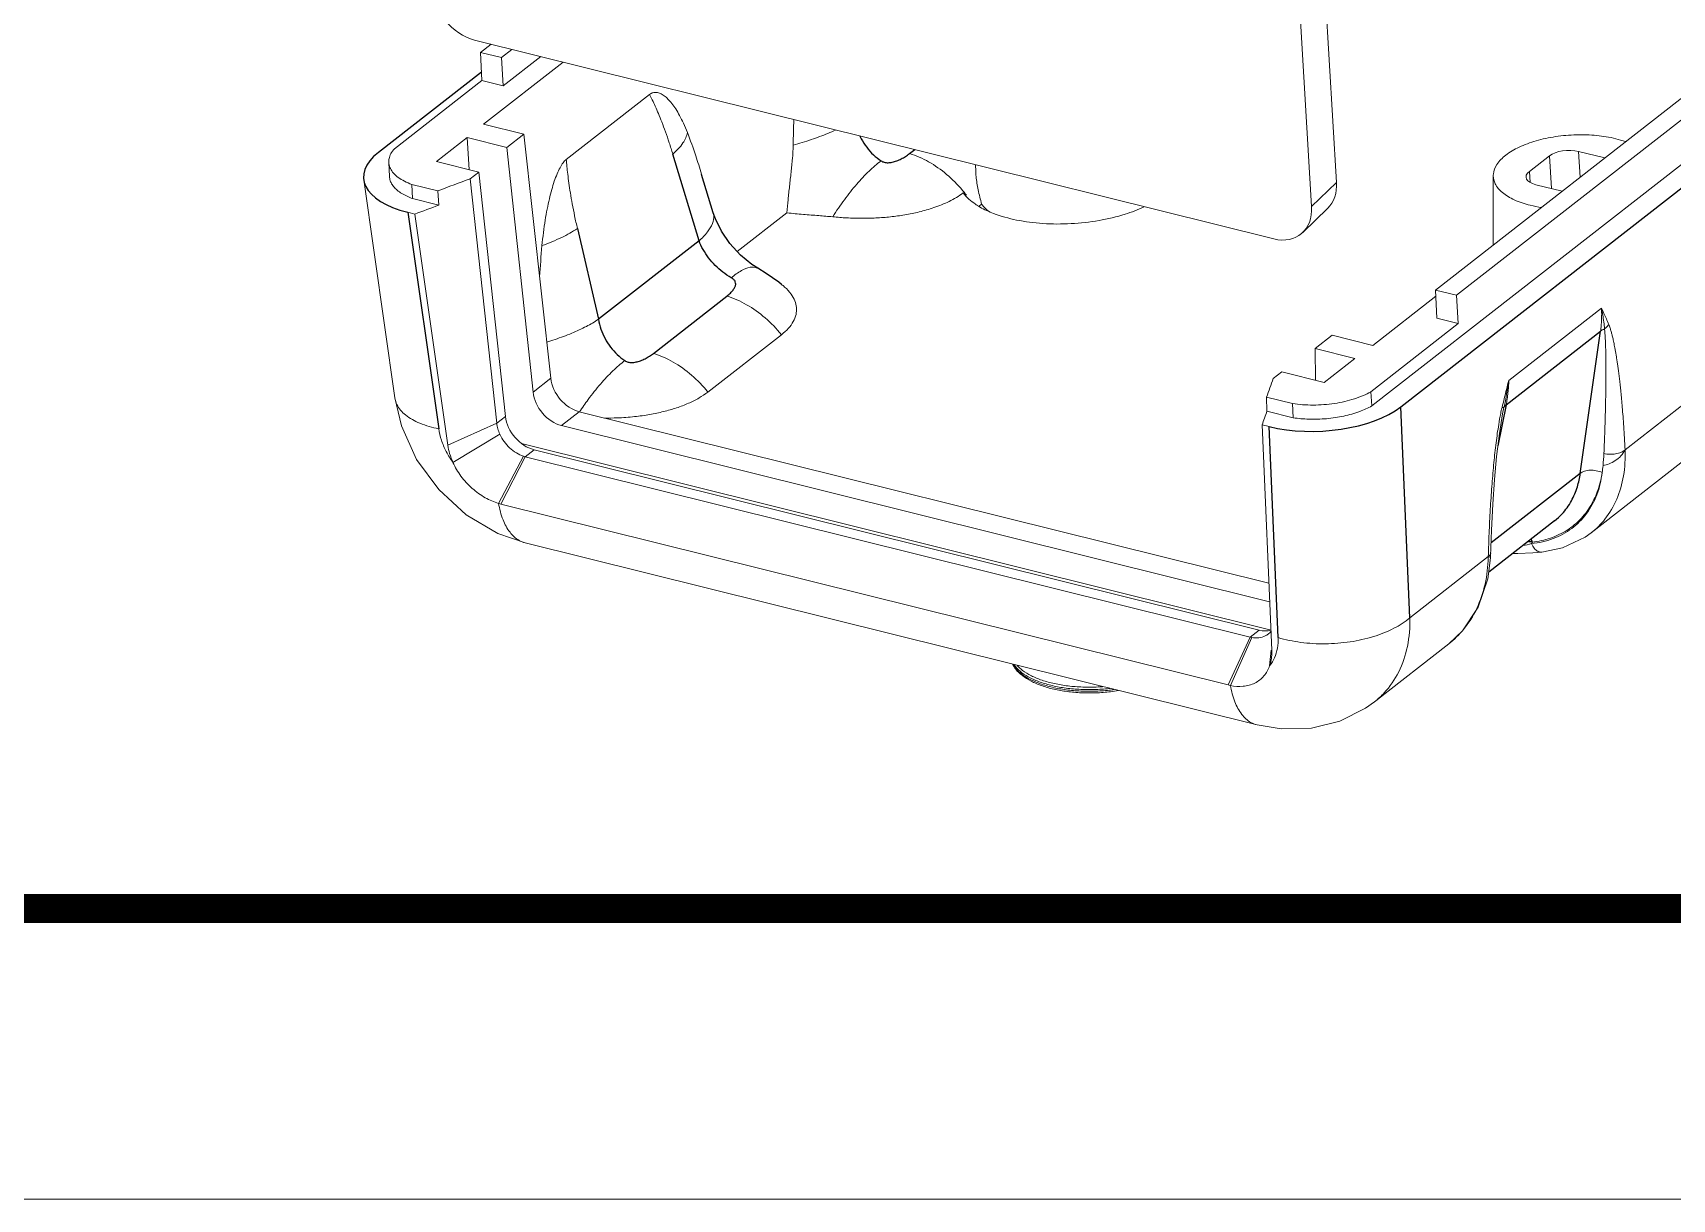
# Model space of a CAD drawing. Header units: inches. Extents: x 3700 to 4563, y 1353 to 2328.
# Drawn here: x 3910.42 to 3943.81, y 2066.08 to 2089.83 of the extents above; entities that cross this region are included whole.
import ezdxf

# ---------------------------------------------------------------- set-up
doc = ezdxf.new("R2010")
doc.units = ezdxf.units.IN
doc.header["$LTSCALE"] = 0.5
doc.layers.add('02___PRT_ALL_AXES', color=7, linetype='Continuous')
doc.layers.add('06___PRT_ALL_SURFS', color=7, linetype='Continuous')
doc.layers.add('from', color=7, linetype='Continuous', lineweight=13)

# ---------------------------------------------------------------- blocks, each defined once
blk = doc.blocks.new('*u77')
at = {"color": 7, "linetype": 'Continuous'}
for p, q in [((4.180392095898924, 9.501225936285891), (62.37271820619912, 54.87323319388588)), ((58.88443371699873, 54.22742590718588), (6.17665093419896, 13.13166530088586)), ((59.54050920369878, 54.06421677868582), (6.832726420899007, 12.96845617238591)), ((2.153260215998898, 32.00837108608584), (3.075687841598892, 16.5019618480859)), ((1.363225622298842, 31.39726673438588), (2.294474646198978, 15.74256595708584)), ((1.110370885699012, 14.73218770418589), (-23.93276624920099, 20.96206318188592)), ((-23.41845106640108, 20.83411916558589), (-23.74924324170115, 20.57620362968589)), ((-23.74924324170115, 20.57620362968589), (-23.70867063860101, 19.69015131418587)), ((-23.0931677550011, 20.41299450118584), (-23.74924324170115, 20.57620362968589)), ((-22.76237557970103, 20.67091003708595), (-23.0931677550011, 20.41299450118584)), ((-21.15794167750096, 20.27178179018586), (-23.65169430570108, 18.32742641018592)), ((-23.03788014190104, 19.52328159478589), (-23.0931677550011, 20.41299450118584)), ((-21.85536562360107, 20.44527700028584), (-23.03788014190104, 19.52328159478589)), ((-26.44608833740108, 17.55581257918584), (-23.70867063860101, 19.69015131418587)), ((-23.70867063860101, 19.69015131418587), (-23.03788014190104, 19.52328159478589)), ((-18.44906956830096, 19.25912049468593), (-21.05953233500099, 17.22376732158591)), ((-22.38532895390108, 18.01239804898592), (-23.65169430570108, 18.32742641018592)), ((-22.92052818250113, 17.59510826348594), (-22.38532895390108, 18.01239804898592)), ((-22.38532895390108, 18.01239804898592), (-21.54560786820116, 10.36541191638594)), ((-24.1676939032011, 17.90536041358587), (-25.13105251450111, 17.15423879968591)), ((-24.1676939032011, 17.90536041358587), (-24.10732611020103, 16.89957070488583)), ((-22.92052818250113, 17.59510826348594), (-24.1676939032011, 17.90536041358587)), ((-22.10077895060112, 9.932550264985935), (-22.92052818250113, 17.59510826348594)), ((11.48180200909883, 17.26804150648593), (10.66006964779899, 17.47246039618585)), ((10.66006964779899, 17.47246039618585), (10.71217102599894, 16.66796749528589)), ((-26.622352679801, 17.12893729298582), (-26.60040777960103, 16.68656361288583)), ((-25.13105251450111, 17.15423879968591), (-23.79946243700101, 16.82298475888592)), ((-8.23081117910101, 16.8402230528859), (-8.239468639301094, 17.05810780218587)), ((9.744338231998881, 17.33455864518589), (9.117511603998992, 16.84582784148586)), ((9.744338231998881, 17.33455864518589), (9.810844178998877, 16.30764603598584)), ((-27.40688031340119, 16.58206479368584), (-26.43043244870114, 9.75062204828589)), ((-25.89778020480117, 16.43916825818587), (-25.8741039810011, 15.99529880388593)), ((-25.08825324930103, 16.23778565578584), (-25.89778020480117, 16.43916825818587)), ((-24.06706205120099, 16.61433986608586), (-23.79946243700101, 16.82298475888592)), ((-24.06706205120099, 16.61433986608586), (-23.23932408390101, 8.958010609185862)), ((-23.79946243700101, 16.82298475888592), (-22.96373573420101, 9.172884243585827)), ((3.075687841598892, 16.5019618480859), (2.294474646198978, 15.74256595708584)), ((7.988892867098912, 14.54465322608587), (7.988244084398957, 16.71142703788587)), ((9.117511603998992, 16.84582784148586), (9.147746867799015, 16.49850017428582)), ((-25.04903022840108, 15.7900486903859), (-25.8741039810011, 15.99529880388593)), ((-25.04903022840108, 15.7900486903859), (-25.08825324930103, 16.23778565578584)), ((9.322071576498956, 16.42923593238595), (10.14380393779902, 16.22481704278584)), ((-26.02467320710116, 15.56489059238595), (-25.80667503320115, 15.51066010718591)), ((-24.77127944570111, 8.26680620468585), (-25.80667503320115, 15.51066010718591)), ((-16.45573840810107, 15.55373222928586), (-16.45580868860111, 15.55396453438584)), ((-15.70157202760106, 14.33376543828592), (-14.14472245320098, 15.54762635278587)), ((-8.122962010600986, 15.75960502208591), (-8.047727895101161, 15.8182374707859)), ((2.800846702798935, 15.69276346488584), (2.019633507399021, 14.9333675738859)), ((-15.0616438809011, 13.81139162248587), (-15.06147906490105, 13.81129358648593)), ((4.208561481398874, 11.39674822108589), (6.185511708098829, 12.93815764788587)), ((6.832726420899007, 12.96845617238591), (6.17665093419896, 13.13166530088586)), ((6.17665093419896, 13.13166530088586), (6.217223537298878, 12.24561298538595)), ((6.888014033899026, 12.07874326608589), (6.832726420899007, 12.96845617238591)), ((8.473771325998996, 10.2998534742859), (11.37932077229902, 12.56528294538589)), ((6.888014033899026, 12.07874326608589), (4.150596335098953, 9.944404531085866)), ((6.217223537298878, 12.24561298538595), (6.888014033899026, 12.07874326608589)), ((-16.6232070555011, 9.934868831885865), (-14.31907279810116, 11.7313805585859)), ((2.406996901098864, 11.29448679678592), (2.942196129598869, 11.71177658228589)), ((4.208561481398874, 11.39674822108589), (2.942196129598869, 11.71177658228589)), ((3.654162621798832, 10.98423464668588), (2.406996901098864, 11.29448679678592)), ((2.406996901098864, 11.29448679678592), (2.415497236399005, 10.3015999364859)), ((2.690804010498823, 10.23311303278592), (3.654162621798832, 10.98423464668588)), ((15.85945019919905, 11.04163469208595), (12.11761298889883, 8.124170129385902)), ((-22.10077895060112, 9.932550264985935), (-21.54560786820116, 10.36541191638594)), ((1.09161431869893, 10.35572218088589), (1.359213932998955, 10.56436707358591)), ((1.359213932998955, 10.56436707358591), (2.690804010498823, 10.23311303278592)), ((1.696044859598942, 9.574768914885908), (0.8865179040988096, 9.776151517285939)), ((0.8865179040988096, 9.776151517285939), (0.8952249912988464, 9.336005871885845)), ((4.150596335098953, 9.944404531085866), (4.180392095898924, 9.501225936285891)), ((-21.20988521090112, 8.88445303728588), (-20.65250109480098, 9.319040170185872)), ((-20.65250109480098, 9.319040170185872), (0.9555692688988984, 3.94369174818587)), ((1.720298743898866, 9.130755758385817), (0.8952249912988464, 9.336005871885845)), ((1.696044859598942, 9.574768914885908), (1.720298743898866, 9.130755758385817)), ((8.279554562798921, 9.249509382385895), (8.32241057129886, 9.453969890885901)), ((-23.23932408390101, 8.958010609185862), (-24.77127944570111, 8.26680620468585)), ((-23.23932408390101, 8.958010609185862), (-22.96373573420101, 9.172884243585827)), ((0.9803860584988797, 3.364272954485841), (-21.20988521090112, 8.88445303728588)), ((0.7430311075988811, 8.906001819585867), (0.9610292814988952, 8.851771334485875)), ((0.7430311075988811, 8.906001819585867), (1.045479528399028, 1.844480088885916)), ((-23.1421712790011, 8.611580314485877), (-24.61059057390116, 7.727356109585912)), ((1.026749998098921, 2.480622793185944), (-22.46219057930102, 8.32386735598584)), ((14.62586068399901, 8.311009928985868), (11.05308483429894, 5.525350324585929)), ((-22.40003841730118, 7.92534578258585), (-23.18103524690105, 6.446969422785855)), ((-22.34754513140115, 7.910603573585945), (-23.10759600480105, 6.427070878585823)), ((-22.34754513140115, 7.910603573585945), (-22.07107156890106, 8.126167399985889)), ((-22.34754513140115, 7.910603573585945), (0.3715110976988854, 2.258879889185891)), ((-22.07107156890106, 8.126167399985889), (0.647984660198972, 2.474443715585835)), ((-23.10759600480105, 6.427070878585823), (-0.3217891367009997, 0.7587419195858729)), ((-22.34812147150114, 5.210475238785875), (0.5839678436989288, -0.4942437869141258)), ((7.904908890898923, 4.789169792685925), (7.933532928998829, 5.608593924985939)), ((9.186469109899008, 5.187545967285928), (9.212410734998912, 5.235035667185912)), ((7.831461772799003, 4.782287946885845), (5.373249855799031, 2.865453546285949)), ((7.902208393398951, 4.738210897885892), (7.904908890898923, 4.789169792685925)), ((9.503630561898945, 4.921207936885935), (9.503539035898939, 4.921198464985878)), ((0.3715110976988854, 2.258879889185891), (-0.3217891367009997, 0.7587419195858729)), ((0.423800990799009, 2.247555650185859), (-0.2489466964011626, 0.7422489507858927)), ((0.3715110976988854, 2.258879889185891), (0.647984660198972, 2.474443715585835)), ((1.030148955399, 1.846051843485839), (0.9804382640988933, 1.361183926585909)), ((6.597872256298842, 2.051663146485907), (4.261986772098908, 0.2303952821858957))]:
    blk.add_line(p, q, dxfattribs=at)
for points in [[(-26.43038698650116, 9.75049533648587), (-26.22449756320111, 8.875518441485951), (-25.74964389260117, 7.824600203685918), (-25.058435233301, 6.876901150085928), (-24.19235311190118, 6.089266944885935), (-23.203570330601, 5.508359723085846), (-22.34826209140101, 5.210527792985886)], [(7.933532928998829, 5.608593924985939), (7.974934750199054, 6.426386259185847), (8.02772427549894, 7.190386065585926), (8.09333192189888, 7.916439164685926), (8.1791250801989, 8.637120102085873), (8.279423095898892, 9.2499997163859)], [(9.503629121798895, 4.921221980585869), (10.15790428069886, 5.056340524985899), (10.86759381319894, 5.392631112485901), (11.05485161749903, 5.526767644985853)], [(6.597813448099032, 2.051655597485819), (7.025268002199027, 2.4554173001859), (7.515838978698866, 3.197284585085868), (7.815957260598907, 4.081568479785915), (7.901911304599025, 4.738211680385916)], [(8.59724206479882, 4.87858971978585), (8.760897130298872, 4.881893738585859), (9.222816228998909, 4.898957022485888), (9.503539035898939, 4.921198464985878)], [(0.5844773182989229, -0.4943527716141034), (1.338486010098904, -0.6184525882141543), (2.286969960398892, -0.5940688563141521), (3.180922740298911, -0.3714126601140606), (3.987010075198896, 0.03408159688592605), (4.263771259198847, 0.2318231215858759)]]:
    blk.add_lwpolyline(points, dxfattribs=at)
for centre, radius, start, end in [((47.75280732329907, 16.43373243068584), 61.7160484545, 178.1062652971006, 178.8486218900999), ((92.79127423379873, -301.8712790883141), 339.2476385982, 110.1490325934023, 110.3328541110042), ((-11.78741591180119, 13.63468351568588), 4.091633347799999, 38.70812469599987, 39.7939270419072), ((-11.78449289520108, 13.6370096338859), 4.0878977503, 37.02565379679924, 38.708303413198), ((90.09426814349877, -297.6221789027142), 333.8940005259, 110.172630761199, 110.3111996619062), ((-6.999444200501102, 17.64107247178583), 2.2042292357, 235.7113236223987, 237.1696481383962), ((-6.972005406501012, 17.68331040178589), 2.2545969446, 237.1656629258045, 237.5349513526073), ((-6.922975885801179, 17.76150255158586), 2.3468875416, 237.5497272560006, 240.0505189823035), ((9.20581649439896, 11.65516134688585), 31.1586340104, 174.7235056187, 176.5185130742971), ((-56.58187915750113, 30.43893370448586), 61.0701828003, 340.2239342229997, 340.8007299197987), ((-1.854722138901025, 11.71184724578586), 10.4245532766, 347.4910852539011, 352.2153846401976), ((-55.86418600930097, 29.1832629067859), 60.1293966894, 340.2919772140987, 340.7266253984002), ((12.96313249149898, 8.297419648485857), 4.840510768500001, 166.2635014602003, 168.5090395733007), ((-22.12357400400106, 8.808935503685916), 0.9258311523, 252.6252892917978, 256.0004911040934), ((5.007648845698895, 8.28920602868584), 6.4525626945, 354.133218873902, 357.5165659633031), ((4.808252642298839, 8.307524609885945), 6.6527873087, 352.2535861722029, 354.1518112025013), ((-22.65966056790103, 8.225803609085915), 1.853668145, 253.6641778943986, 256.0161653641038), ((3.1618760852989, 4.867060611385909), 4.6694639155, 358.5259579679971, 358.9511030204971), ((57.80020634789912, 3.419120935285832), 49.98733498310001, 178.3036493150969, 178.4373361708005), ((0.5826107882990073, 3.107249920985851), 0.8742395497, 256.0268809146982, 259.5338859434939), ((0.5991551968988915, 2.784203724485906), 0.5446434951, 296.2623323193974, 307.9801814602033), ((0.602913506898858, 2.779946794185889), 0.5389753687, 307.9437484583036, 321.3737413783929), ((-0.3740156952010238, 1.785388927985878), 1.4207246232, 354.0005687901015, 2.383749098900218), ((0.1016207123989261, 2.459743630085882), 1.7529069341, 256.022121697405, 258.4635116478025)]:
    blk.add_arc(centre, radius, start, end, dxfattribs=at)
for centre, major_axis, ratio, start_param, end_param in [((-24.00830696930097, 22.28938199678589), (-0.9219845871000002, 1.1831980023), 0.7364698805, 0.8195137986, 2.3875710697), ((10.30454625129892, 17.19508663918589), (0.6633374213000001, 0.0394148782), 0.4641903721, 0.9778165265000001, 2.5483082668), ((1.80910607909891, 16.82062816838584), (-0.9251801105, 1.1859124872), 0.7324548879999999, -3.0616503333, -2.3254116495), ((9.677936302598937, 16.70652477818589), (0.6635194182, 0.0395156448), 0.4639283048, 2.548435955, 4.1189276953), ((1.027892883698996, 16.0612322773859), (-0.9251801105, 1.1859124872), 0.7324548879999999, 2.3897163866, 3.9577736577), ((-20.70650296730105, 10.2021886836859), (-0.6170900166, 0.7868948764), 0.7332421068000001, 0.8681487131, 2.3865851623), ((-21.26155183210108, 9.769422324185939), (-0.6133957622000005, 0.7897767185), 0.7352684209999999, 0.871588025, 2.3900244743), ((-22.12460638970106, 9.009680069285878), (-0.6163555521999999, 0.7874690159000001), 0.7336485555, 0.8688315115, 2.3872679607), ((0.5944498393989761, 3.357956384885938), (-0.6163555521999999, 0.7874690159000001), 0.7336485555, -3.8959173465, -3.4310852696)]:
    blk.add_ellipse(centre, major_axis=major_axis, ratio=ratio, start_param=start_param, end_param=end_param, dxfattribs=at)
for points, start_tangent, end_tangent in [([(-17.26571063010101, 18.06740860738591), (-17.3872807311011, 18.35398590378588), (-17.50972025170108, 18.59934210738595), (-17.63213497440097, 18.80646567048586), (-17.75374760410114, 18.97746524258594), (-17.87485713900105, 19.11477473108584), (-17.99551202770112, 19.2189290759859), (-18.11383315070111, 19.28805939088591), (-18.22936417770097, 19.32076620548594), (-18.34246631900101, 19.3132357036859), (-18.44906956830096, 19.25912049468593)], (-0.3646229662626547, 0.9311552461720995), (-0.7886206356048536, -0.6148800639947574)), ([(-18.44906956830096, 19.25912049468593), (-18.36351147270102, 19.08819167458591), (-18.27129926080102, 18.88957777818587), (-18.17247177240097, 18.66047221928591), (-18.06640297950116, 18.39580514948591), (-17.95258845840112, 18.08943065438586), (-17.83455971510102, 17.74537825938592), (-17.72143384920105, 17.38725756058591)], (0.4617674660662864, -0.8870010187608136), (0.28985061410791, -0.9570718998598107)), ([(-17.26571063000097, 18.06740860738591), (-17.40493775110099, 17.73884163618584), (-17.72143384920105, 17.38725756058591)], (-0.148715214532764, -0.9888800660173479), (-0.7467210816205473, -0.6651372988063743)), ([(-17.26571063010101, 18.06740860738591), (-17.00398727840115, 17.33788267908585), (-16.82068037460112, 16.75879871178586)], (0.3645183410562636, -0.9311962086658158), (0.2896130564160697, -0.9571438123674741)), ([(-12.61950607130098, 18.14330938588591), (-12.860506119501, 18.03766004778583), (-13.38409674770105, 17.84280111658586), (-13.95078637120105, 17.67384975058587)], (-0.9070984904442619, -0.4209184346565751), (-0.9667448522294013, -0.2557428213810768)), ([(12.12745793669887, 17.77957507888584), (11.82278119099897, 17.87125385228592), (11.23167286539888, 17.97141283778592), (10.58966523799904, 17.9936521307859), (9.940510067498963, 17.93645616018591), (9.328446205998944, 17.80372273678586), (8.795184794298848, 17.60449742418587), (8.377066716298941, 17.35235709818585)], (-0.9407700831650947, 0.3390452043924835), (-0.7886206356094079, -0.6148800639889164)), ([(-26.62230610620099, 17.12893974218593), (-26.61328381060116, 17.24625223418582), (-26.55510595670103, 17.4028329349859), (-26.44608833740108, 17.55581257918584)], (-0.04813455214762001, 0.9988408606427494), (0.665774975664104, 0.7461525861239522)), ([(-13.95078038150109, 17.67385387448587), (-13.97330884930102, 17.25101961558585), (-14.01523373960117, 16.8184082413859), (-14.06359724230106, 16.38724977068591), (-14.10897472370107, 15.96156715428583), (-14.14472245320098, 15.54762635278587)], (-0.02030264270448983, -0.9997938801069018), (-0.07225248588683612, -0.9973863736201596)), ([(-25.89778020480117, 16.43916825818587), (-26.13157356650095, 16.54045473358588), (-26.32493490330103, 16.65914196608594), (-26.47273223450111, 16.79252893598584), (-26.5713698507011, 16.93731305768586), (-26.61872756890102, 17.08980779548585), (-26.62230610620099, 17.12893974218593)], (-0.9398386373104956, 0.3416186994565006), (-0.04813455208476308, 0.9988408606457785)), ([(-21.05953233500099, 17.22376732158591), (-21.15970334260101, 17.11702988408592), (-21.25566348630105, 16.96305021718592), (-21.34707397450097, 16.76928627718587), (-21.43427523890114, 16.53836110378586), (-21.51569671780112, 16.2760025782859), (-21.590344989301, 15.98691428568588), (-21.65890363940116, 15.66804734848586), (-21.72090493430119, 15.31787883968593), (-21.77530804200114, 14.93574795438587), (-21.82078309930102, 14.5205742397859)], (-0.7886206356014507, -0.6148800639991217), (-0.09322192620677522, -0.995645354769608)), ([(-20.710980131101, 15.0563365497859), (-20.79769968580104, 15.45139602618588), (-20.87183522170108, 15.82998681958588), (-20.93153806860096, 16.17493413668592), (-20.97810755190108, 16.4828533895859), (-21.01382146480114, 16.75783223208589), (-21.04052540620114, 17.00406299598592), (-21.05953233500099, 17.22376732158591)], (-0.2256778619543278, 0.974201982457295), (-0.07485408411340162, 0.9971944976239809)), ([(-11.19683201460111, 17.17791941948587), (-11.57001013520107, 16.8586270929859), (-11.95898026420105, 16.44628570448583), (-12.34531884460102, 15.96042599768589), (-12.71072698080116, 15.4240607515859)], (-0.8022923127414018, -0.5969313569549289), (-0.5335585424264295, -0.8457631357559776)), ([(-10.30272706250116, 17.40558335138587), (-9.705781153601038, 17.14643488158583), (-9.142171246801126, 16.75504980668586), (-8.643603837700994, 16.25344450068587)], (0.954828286170402, -0.2971581126755465), (0.6400279939059045, -0.7683515907556799)), ([(8.377066716298941, 17.35235709818585), (8.102586027998996, 17.06448470518592), (7.990448134798953, 16.76049827308589), (7.988670108499036, 16.71175303338589)], (-0.7886206356072423, -0.6148800639916937), (0.009777901806525505, -0.9999521951754805)), ([(-26.60037017710101, 16.68656565588583), (-26.592466590301, 16.62125129538583), (-26.54933496020112, 16.4945768009859), (-26.47069067800112, 16.37325020738592), (-26.3577349087011, 16.25948104658585), (-26.21205594710113, 16.15501089968586), (-25.8741039810011, 15.99529880388593)], (0.04959869441070563, -0.9987692273557258), (0.939878926956466, -0.3415078368986023)), ([(-8.231083939700966, 16.84576956478588), (-8.21960683360112, 16.69036448508587), (-8.151905313501175, 16.27100702418591), (-8.047727895101161, 15.8182374707859)], (0.04163192233665695, -0.9991330156903808), (0.2367606669444676, -0.9715680040985349)), ([(7.988670108499036, 16.71175303338589), (8.048295048598902, 16.46111397498589), (8.272184598098875, 16.18673435588585), (8.64685908029901, 15.95605793348591), (9.146785048398897, 15.78480492478593), (9.500661370098896, 15.71438897028588)], (0.009777901844173318, -0.9999521951751124), (0.9885198637084702, -0.1510909628461866)), ([(-12.71071701130109, 15.4240601147859), (-12.26961528860102, 15.39060789438588), (-11.81584107490107, 15.37793645988586), (-11.35671496900113, 15.38838584128587), (-10.90143679400103, 15.42346106588582), (-10.45354838100116, 15.48468919638583), (-10.00052893250108, 15.57771541648583), (-9.537867183801154, 15.7122329887859), (-9.066773380201084, 15.90536004398587), (-8.620357659101046, 16.17496221448584)], (0.9950929935106239, -0.09894409667112858), (0.798020604166773, 0.6026301646327529)), ([(-8.620357659101046, 16.17496221448584), (-8.241224893801018, 15.8199170052859)], (0.5863439122183078, -0.8100622300814484), (0.8261680713088849, -0.563423746348836)), ([(-16.89917835690107, 14.67218286898594), (-16.63496216490103, 14.94948620348589), (-16.47933129810099, 15.2160980703859), (-16.43856317790119, 15.46126459028585), (-16.45629931560097, 15.55356172148583)], (0.7489817776991743, 0.6625905950695231), (-0.2908444188964757, 0.9567703611613247)), ([(-14.14472245320098, 15.54762635278587), (-13.63005813250106, 15.49998553708588), (-13.14969239570109, 15.46222650808591), (-12.71071701130109, 15.4240601147859)], (0.9944000767896921, -0.1056810639644323), (0.9950907071217084, -0.09896708846893705)), ([(-8.094627131101106, 15.72800445908592), (-7.672840567301137, 15.53005103008593), (-6.951731418100962, 15.32399405908586), (-6.124266024601184, 15.21499667198589), (-5.243625331401063, 15.21006391778587), (-4.366430793801101, 15.30951313868593), (-3.549065360501118, 15.50695147228589), (-2.953915718401049, 15.7362907044859)], (0.8663328236162688, -0.499467154801057), (0.9058164825744637, 0.4236702726135344)), ([(-8.047727895101161, 15.8182374707859), (-7.808161711701132, 15.58577019998586)], (0.6074157815607037, -0.7943840811037186), (0.7993995557423792, -0.6007997588871743)), ([(-21.82078309880103, 14.52057424238592), (-21.20388865470113, 14.78123969268586), (-20.710980131101, 15.0563365497859)], (0.9373200299548087, 0.3484697425107621), (0.8351418779404414, 0.5500345841036843)), ([(-15.89079232180097, 13.51808215708593), (-15.56935728450117, 13.74038103328587), (-15.29661438060111, 13.84397600958584), (-15.08548228510108, 13.82396023118588), (-15.06184163160106, 13.81107074048589)], (0.7742907521988236, 0.6328300175081617), (0.8513208417436892, -0.524645427324795)), ([(-16.02658268630103, 12.94274716208588), (-15.40871545100117, 12.67177675858591), (-14.82785997830115, 12.25970568088587), (-14.31904472120118, 11.73137357398593)], (0.9548293327252244, -0.2971547498652892), (0.625545205172022, -0.7801879236993438)), ([(-14.31907279810116, 11.7313805585859), (-14.10065305800117, 11.93260781298591), (-13.94589308330114, 12.14681938958586), (-13.86105111350116, 12.36537944458587), (-13.84569271880105, 12.58010772978594), (-13.89531627390102, 12.79032084368589), (-14.014225627001, 13.00393915248583), (-14.21708734160097, 13.22562481498585), (-14.31564406630105, 13.30847311778587)], (0.7884147016311204, 0.6151440955190185), (-0.7856530321925416, 0.6186673686292703)), ([(11.34772954739901, 11.84196117278589), (11.36780073309887, 12.01671037468589), (11.37983222109892, 12.19555006038593), (11.38371818589894, 12.37842162528591), (11.37932212419901, 12.56528399938588)], (0.1380152189004814, 0.9904301082619876), (-0.04544433377616426, 0.9989668725876955)), ([(11.37932077229902, 12.56528294538589), (11.45493292819901, 12.39826152658588), (11.53033281869898, 12.22869927488591), (11.60516966829891, 12.05419590498593)], (0.4134893579081035, -0.9105089515741976), (0.3860091752738239, -0.9224949412351389)), ([(11.37932237649898, 12.56527720908593), (11.41891466289894, 12.34628253438586), (11.45041263789903, 12.12846145678589), (11.47355416159894, 11.91088678598589)], (0.194364404769725, -0.9809293950935054), (0.08626091595097676, -0.9962725803610669)), ([(-20.05246780690118, 12.21359285588585), (-20.42911294350097, 11.99122192968593), (-20.88849454720116, 11.77831326528587), (-21.41208517540099, 11.5834543340859), (-21.66954679570108, 11.50183313468585)], (-0.8271680418088844, -0.5619546517380701), (-0.9576092009571995, -0.2880705091503018)), ([(11.34772963249884, 11.84196178448587), (11.404525766299, 11.88051835628585), (11.47355414539902, 11.91088678428594)], (0.7639222954653149, 0.645308241455976), (0.9443813903258398, 0.3288522306541861)), ([(11.47355414539902, 11.91088678428594), (11.48000790609899, 11.84764141638584), (11.48525466929891, 11.78674003228593), (11.48957170589892, 11.72873968348586), (11.49324395639883, 11.67251228068585), (11.49647470389891, 11.61662768838585), (11.49941731829881, 11.55929750128587), (11.50217678669901, 11.49860216758589), (11.50481686639887, 11.43253858308583), (11.50735080369896, 11.35945029968593), (11.50973554789903, 11.27870530078587), (11.51191648589884, 11.1899134779859), (11.51383575749901, 11.09280710378584), (11.51543207199893, 10.98747050498594), (11.516650027899, 10.87410961698595), (11.51744519999897, 10.75225913078589), (11.5177696930989, 10.62076635488586), (11.51756074339892, 10.47834467728592), (11.51673975079893, 10.32370242578588), (11.51521261519883, 10.15554571448592), (11.51287032649884, 9.972618200285865), (11.50956336799891, 9.77228246258585), (11.50506855709887, 9.550212358485851), (11.49908493609905, 9.301549980885852), (11.49123249609897, 9.02138835128585), (11.48128572249902, 8.711887480385826), (11.46905173679897, 8.375451671885912), (11.45415123859902, 8.009613066385896)], (0.1111541590000458, -0.9938031761556171), (-0.04290591355661385, -0.9990791172784429)), ([(11.60516972229902, 12.05419588868585), (11.56839280289887, 12.00268795708587), (11.52423936219884, 11.95461165808592), (11.47355413149899, 11.91088677318589)], (-0.5274471927614085, -0.849587817031359), (-0.7926024532673674, -0.609738756415033)), ([(11.60516966829891, 12.05419590498593), (11.62784248809885, 11.99630523428584), (11.64762170559902, 11.93972683528591), (11.66501574679887, 11.88525858488595), (11.68078951309894, 11.83201418808585), (11.69557750859894, 11.77873379508594), (11.70995906649887, 11.72375535568585), (11.72442944149884, 11.66524360368589), (11.73940820839903, 11.60124407338583), (11.75515853729894, 11.53010660198584), (11.77167878579894, 11.45115998808592), (11.78890839029896, 11.36396594528594), (11.80676253249885, 11.26820614768587), (11.82509916949903, 11.16391238618587), (11.843771499799, 11.05124348738593), (11.86275124909889, 10.92969452728585), (11.8821003306989, 10.79806804218595), (11.90186811929902, 10.65501934768588), (11.92207109069886, 10.49918508568589), (11.94269313619884, 10.32918633128588), (11.96368118759892, 10.14366886608593), (11.98509216249886, 9.939858443185926), (12.00706627959903, 9.71322339048595), (12.02965415439894, 9.45863159588589), (12.05274555189885, 9.170834114385912), (12.07555535819893, 8.85180274438585), (12.09733295429896, 8.503783869185895), (12.11761298889883, 8.124170129385902)], (0.3859236350770447, -0.9225307300512652), (0.04874424082668239, -0.9988112929809267)), ([(-19.22482044230105, 10.91857263698591), (-19.59799856290101, 10.59928031048594), (-19.98696869190098, 10.18693892198587), (-20.37330727230096, 9.701079215185928), (-20.6433769224011, 9.312734081585859)], (-0.802292312757487, -0.5969313569333101), (-0.5494225235369414, -0.8355446670467708)), ([(-18.3307154902011, 11.14623656888591), (-17.71284688380115, 10.87526341398586), (-17.13199184800101, 10.46319106978592), (-16.62317897870116, 9.934861847385832)], (0.9548284128592622, -0.2971577055986642), (0.6255465439580563, -0.7801868502750681)), ([(8.26106975879884, 9.446832784485878), (8.331469154798924, 9.734632651785887), (8.402515073798895, 10.01842395188589), (8.473771325998996, 10.2998534742859)], (0.2340563141682701, 0.9722230411782907), (0.2459064954305774, 0.9692935548661467)), ([(8.47376995269883, 10.29985240348594), (8.464881981798953, 10.10389209018592), (8.447865640298915, 9.91111473838589), (8.42275179069884, 9.721611019285888), (8.389542260198823, 9.535490529185836)], (-0.02432306223261946, -0.999704150558368), (-0.1980896564860198, -0.9801839051898632)), ([(-19.86620069310106, 9.118700624785902), (-19.46349159980105, 9.125524711085859), (-18.92180581200114, 9.164926274585923), (-18.44184326820118, 9.232159063685913), (-18.00887620110097, 9.323202764585858), (-17.60590077480106, 9.439372982285931), (-17.2318500836011, 9.582532136885902), (-16.89982142030112, 9.74973166788584), (-16.6232070555011, 9.934868831885865)], (0.999984005735238, -0.005655817686900641), (0.7888258482242877, 0.6146167758638169)), ([(4.150596335098953, 9.944404531085866), (3.90950567979894, 9.824364867085933), (3.635074350498826, 9.721585088685856), (3.333621032398923, 9.638748052885944), (3.012603154898898, 9.577874830085875), (2.680155350298946, 9.540331448685833), (2.344512088198826, 9.527210033285883), (2.013861458998917, 9.53886112218595), (1.696044859598942, 9.574768914885908)], (-0.8670404241647004, -0.498237797506669), (-0.988204168069828, 0.1531421633953869)), ([(-25.05575463470109, 8.786124422185935), (-25.65093450610107, 8.96074608718584), (-26.09736870170104, 9.217837467585923), (-26.36473786490114, 9.539940120285905), (-26.42912290380104, 9.750681456085886)], (-0.9812750340299757, 0.1926118054260183), (-0.1455751023737483, 0.9893472037504694)), ([(4.180392095898924, 9.501225936285891), (3.803310730698968, 9.32637425098585), (3.308408454598975, 9.182936870185927), (2.763265208398934, 9.10084244518589), (2.205347304398856, 9.085733488385927), (1.720298743898866, 9.130755758385817)], (-0.8669760092197737, -0.4983498765298883), (-0.9881908121194205, 0.1532283225867865)), ([(7.834778433798874, 4.898874992885908), (7.860333632198945, 5.595529613185931), (7.89975413219895, 6.35481529818594), (7.948539401098969, 7.06274858768586), (8.006721904098868, 7.724428071585862), (8.075346487098841, 8.344519162685856), (8.158284551698898, 8.920215896885907), (8.219644210398883, 9.261713912285927)], (0.02960353114616502, 0.9995617194269086), (0.200185835268451, 0.9797579452894847)), ([(8.26106975879884, 9.446832784485878), (8.290287098898943, 9.44678003958586), (8.310865030598961, 9.449174228785864), (8.322410357398894, 9.453969965885904)], (0.9992651050954178, -0.03833079360832382), (0.7581459267046371, 0.6520849283806269)), ([(8.32241057129886, 9.453969890885901), (8.348156857598951, 9.497481349985833), (8.389542377898806, 9.535491111185934)], (0.3592799910454409, 0.9332298152300901), (0.8142550805607998, 0.5805072469667588)), ([(-25.05575463470109, 8.786124422185935), (-24.97115520540115, 8.427908202585854), (-24.82065046810112, 8.06965637618589), (-24.61059057390116, 7.727356109585912)], (0.1416796198472622, -0.9899125644823058), (0.5840584701853636, -0.8117115888077077)), ([(-23.23932408390101, 8.958010609185862), (-23.20418891530107, 8.78237191028586), (-23.14217782260107, 8.611595052385951)], (0.1074852695907475, -0.9942066771154802), (0.4130035888474474, -0.9107293975705018)), ([(-24.61059057390116, 7.727356109585912), (-24.7137958530011, 8.007541902085904), (-24.77127944570111, 8.26680620468585)], (-0.4118349336998053, 0.9112584635461428), (-0.1414962626915321, 0.9899387898472962)), ([(-23.14217782260107, 8.611595052385951), (-23.009419320701, 8.384250490085833), (-22.83385202970112, 8.184471152885862), (-22.62366767990102, 8.02689604668592), (-22.4000453130011, 7.925347965785818)], (0.4130035765012273, -0.9107294031693471), (0.9543795621700139, -0.2985961341212791)), ([(-23.18103549910097, 6.446968660985817), (-23.59891703320113, 6.625100373085843), (-24.00852576900115, 6.918168798985903), (-24.35868001300105, 7.300454496085877), (-24.61059057390116, 7.727356109585912)], (-0.9596631512961289, 0.2811523360108951), (-0.4118349336503383, 0.911258463568499)), ([(12.11851649989899, 8.124874590585932), (12.06812512869897, 7.308931703385838), (11.8541512805989, 6.576444390485904), (11.48476606529903, 5.954019628885931), (11.05495037709898, 5.526853983085857)], (0.03877328961541419, -0.9992480332792251), (-0.7877800372313863, -0.6159566648228718)), ([(11.42642062709888, 7.629646570485875), (11.61425130219891, 7.68305613978589), (11.81159606189885, 7.786719973185882), (11.98851011419902, 7.937391983085831), (12.11860488779894, 8.124841383185867)], (0.9857939004218411, 0.1679594769314707), (0.4422167873258921, 0.8969081965324918)), ([(12.11860488779894, 8.124841383185867), (11.98942819669901, 8.046313586185875), (11.81975349449885, 7.997631977385936), (11.63252856699887, 7.98479588158591), (11.45415302049901, 8.009614856485882)], (-0.7478850845651313, -0.6638282159452148), (-0.9679113497646981, 0.2512918999822322)), ([(11.40034044359891, 7.410799364285936), (11.23200029699888, 6.717491648785881), (10.90727235579902, 6.126050458385862), (10.44506288239904, 5.662138854385944), (9.865290154499007, 5.345271104185827), (9.186469109899008, 5.187545967285928)], (-0.1287044080513609, -0.991683001441564), (-0.9947477856396493, -0.102356450529581)), ([(9.212410734998912, 5.235035667185912), (9.775789718798933, 5.358953719885903), (10.30146602879881, 5.609764576985867), (10.74657504959896, 5.981897617585901), (11.07951132079893, 6.443884711285932), (11.29080995669892, 6.942585311985908), (11.40034044359891, 7.410799364285936)], (0.9936481627094502, 0.1125314566871586), (0.1409271952790787, 0.9900199622385261)), ([(11.40032884819902, 7.410802652085863), (11.21616995889894, 7.471586356085822), (11.02377654849897, 7.486652293585848), (10.84727309469895, 7.456017103085856), (10.71313980609898, 7.384276877385901)], (-0.8996611936960012, 0.4365887499208911), (-0.7639222954381978, -0.6453082414880775)), ([(-23.18103598480116, 6.44696796758592), (-23.04072071500104, 5.934212552385929), (-22.82317307950098, 5.540701230885929), (-22.54025184220109, 5.287884945285896), (-22.34810619350105, 5.211147589585948)], (0.1726446173778226, -0.9849841806295497), (0.9698089691023779, -0.2438658718406146)), ([(9.186466783498872, 5.187541709485913), (8.916191515799028, 5.123045019385927)], (-0.9631126938197407, -0.2690983816437446), (-0.9800622563527056, -0.1986906481766153)), ([(9.503538486598927, 4.921203678485881), (9.499721610598954, 4.920841484685866), (9.379652756198993, 4.946671943085903), (9.269975437898893, 5.040020289685913), (9.186381055298853, 5.187530993685868)], (-0.9944939981800822, -0.1047935474339651), (-0.3662857871175141, 0.9305024030896983)), ([(6.597855827498961, 2.051684199385932), (7.056157392698879, 2.499128862585849), (7.467975186498961, 3.15154007498586), (7.729904077498986, 3.919801370285882), (7.829794790698998, 4.74694309338588)], (0.7883642863026679, 0.6152087061172699), (0.02572769034356737, 0.9996689881903837)), ([(7.830543990398837, 4.781393547685866), (7.846412662499006, 4.776077624185859)], (0.9207154272062891, -0.3902346756816221), (0.9615449449932815, -0.2746476265287354)), ([(7.831454402098871, 4.78209290018583), (7.900285766598927, 4.858050114285902)], (0.8273603150823055, 0.5616715312590699), (0.3581507531545968, 0.9336637713946039)), ([(7.846412662499006, 4.776077624185859), (7.896676856298882, 4.747307531985939), (7.895241828598955, 4.740692358985939)], (0.9615449446623232, -0.2746476276874238), (-0.3473143525160983, -0.9377487619487022)), ([(7.900285766598927, 4.858050114285902), (7.907535889798964, 4.896274826085914)], (0.3581507534482016, 0.9336637712819779), (0.01968027521847395, 0.9998063246285879)), ([(1.244059164498822, 2.243630797285846), (1.95409872769892, 2.093559366785826), (2.724247346998936, 2.048008812385888), (3.502202502898854, 2.110072574285937), (4.235131516698857, 2.275535762885852), (4.873259535798979, 2.533161401485927), (5.373249855799031, 2.865453546285949)], (0.9576357661757752, -0.287982185804845), (0.7560588608247468, 0.6545036279260692)), ([(4.263760907198957, 0.2319952155859255), (4.568729511698848, 0.51119528978586), (5.022841007698844, 1.169017237585877), (5.295283518798897, 1.966230722585919), (5.373249855799031, 2.865453546285949)], (0.7880873765727713, 0.6155633898199657), (-0.02262499596547451, 0.9997440220164172)), ([(0.4238016983988473, 2.247555519985895), (0.6429516397988664, 2.239026809285861), (0.8401499886988404, 2.295779680185888)], (0.9834589904109006, -0.1811309310415317), (0.8969282085175448, 0.4421761965161716)), ([(0.9804382640988933, 1.361183926585909), (1.134955837198959, 1.612789796085849), (1.224026531198888, 1.911443453985953), (1.244059164498822, 2.243630797285846)], (0.6366517952149938, 0.771151406436846), (-0.04259288073551356, 0.9990925114876252)), ([(1.038927524098881, 1.636896793085839), (1.034905581899011, 1.602146112285936), (0.9804382640988933, 1.361183926585909)], (-0.103364509375754, -0.994643543286493), (-0.3260971800345792, -0.9453362519090737)), ([(-7.07475109360098, 1.406320826785873), (-6.97300151770105, 1.249531317085825), (-6.768996528900971, 1.052241291585915), (-6.495571660501128, 0.8796617807859093), (-6.163456673001065, 0.7371737269859295), (-5.783285127301042, 0.6275789102859335), (-5.365816680801117, 0.5527508385858937), (-4.922431967501097, 0.5139946029859175), (-4.465140931701171, 0.511958581485942), (-4.006342615801032, 0.5465264307858888), (-3.756259651001074, 0.5810945700858383)], (0.4492210163127808, -0.8934206615603384), (0.9872287337343854, 0.1593092190967061)), ([(-3.890473834901059, 0.614719564285906), (-4.042740952201029, 0.5961448293859348), (-4.520944643900975, 0.5637660322859119), (-4.995642928401139, 0.5703458713859391), (-5.452412284901129, 0.61568442288592), (-5.877373976001081, 0.6984040948858592), (-6.257615720201102, 0.815991485085874), (-6.581584038101028, 0.9648737515858556), (-6.839435294001078, 1.140527173085843), (-7.023334775901048, 1.337614582485912), (-7.064529261601137, 1.402458115385912)], (-0.9909486878989171, -0.1342411931987148), (-0.4949759782882082, 0.8689066583457808)), ([(-4.021810613401158, 0.6506016312858947), (-4.045828484601088, 0.6479417870858697), (-4.524029449700947, 0.6155635739859235), (-4.998727094201058, 0.6221436695858529), (-5.455494632701175, 0.6674822153859168), (-5.8804554233011, 0.7502017740858946), (-6.260695984700988, 0.8677887384858423), (-6.584663799801092, 1.016670542585871), (-6.842514686001095, 1.192323218185834), (-7.026414558300985, 1.389410093285846), (-7.033241539101027, 1.399274859585944)], (-0.9936948894311904, -0.1121180927341099), (-0.5632409065568118, 0.8262927333463977)), ([(-4.256561207100958, 0.7052946863858551), (-4.526518685601104, 0.691745011685839), (-4.996161029300993, 0.6982549385858192), (-5.448064053101007, 0.7431105741858346), (-5.868499150001071, 0.8249491672859222), (-6.244690199201159, 0.9412838562858497), (-6.565207754401172, 1.088580128185868), (-6.820312475201035, 1.262362209185881), (-6.930296149501146, 1.367758609585849)], (-0.9973179956172658, -0.07319026996780315), (-0.6723194006653529, 0.7402611859938225)), ([(0.9804382640988933, 1.361183926585909), (0.8013642109988268, 1.041506645285835), (0.5150090025988447, 0.8175811157858561), (0.1496885293988726, 0.7172636163859352), (-0.2489461688010124, 0.7422496472859166)], (-0.3260971798884673, -0.9453362519594753), (-0.9798515131103639, 0.1997273447861626)), ([(-0.2489467227010209, 0.7422489561859038), (-0.1086319922010262, 0.2294949908858825), (0.1089149841989183, -0.1640161728140583), (0.391835804998891, -0.4168331263141454), (0.5841276015989934, -0.4936077545140733)], (0.1726446900084903, -0.9849841678990949), (0.9698560439159375, -0.2436785876512899))]:
    blk.add_spline(points, degree=3, dxfattribs=dict(at, start_tangent=start_tangent, end_tangent=end_tangent))
at = {"layer": '02___PRT_ALL_AXES', "color": 7, "linetype": 'Continuous'}
for p, q in [((5.090219972798877, 9.473594083485864), (62.89613748389888, 54.54432220448587)), ((-23.72096917240106, 19.95873512638593), (-26.94706935900103, 17.44337526948584)), ((-26.02467320710116, 15.56489059238595), (-25.05575463470109, 8.786124422185935)), ((5.373249855799031, 2.865453546285949), (5.090219972798877, 9.473594083485864)), ((1.244059164498822, 2.243630797285846), (0.9610292814988952, 8.851771334485875))]:
    blk.add_line(p, q, dxfattribs=at)
for centre, major_axis, ratio, start_param, end_param in [((-24.40993480410111, 16.81675218848591), (3.0025125029, 0.1804331645), 0.4628820945000001, 2.5489486792, 4.117005950299999), ((2.561893120698869, 10.10708444718591), (2.995114579899999, 0.1763371124), 0.4652387886, -2.1618494891, -0.5937922195)]:
    blk.add_ellipse(centre, major_axis=major_axis, ratio=ratio, start_param=start_param, end_param=end_param, dxfattribs=at)
at = {"layer": '06___PRT_ALL_SURFS', "color": 7, "linetype": 'Continuous'}
for p, q in [((-10.30272706250116, 17.40558335138587), (-10.14152183630108, 17.53127354428591)), ((-16.89916882270109, 14.67215138708593), (-17.72143384920105, 17.38725756058591)), ((-16.455808789201, 15.55396486668587), (-16.81900581240097, 16.75323571978595)), ((-20.710980131101, 15.0563365497859), (-20.05246020730101, 12.21356004888594)), ((-16.89916882270109, 14.67215138708593), (-20.05246020730101, 12.21356004888594)), ((-18.3307154902011, 11.14623656888591), (-16.02658268630103, 12.94274716208588)), ((8.38954226219903, 9.535490530685934), (11.34772954519894, 11.84196117108593)), ((10.71313778289891, 7.384262665385904), (11.34772954519894, 11.84196117108593)), ((8.38954226219903, 9.535490530685934), (8.132766482498937, 8.247697934785833)), ((10.71313778289891, 7.384262665385904), (7.919631201599032, 5.206193079885907)), ((9.903752943899008, 5.897264723085868), (7.843343111798958, 4.290781823885936))]:
    blk.add_line(p, q, dxfattribs=at)
for points in [[(-15.06147906490105, 13.81129358648593), (-15.24725844940099, 13.93241019028585), (-15.60340652220111, 14.22632590468595), (-15.92978241050105, 14.58353563008586), (-16.19736420860113, 14.97381983438584), (-16.3869380345011, 15.35858861308589), (-16.45574388540103, 15.55372881028586)], [(-14.31547528230112, 13.30831153608585), (-14.40022878680111, 13.37358170248592), (-14.79666497300104, 13.64795592448593), (-15.06164406310108, 13.81139134138584)]]:
    blk.add_lwpolyline(points, dxfattribs=at)
blk.add_arc((7.933354389198939, -6.314737250414169), 11.6203851955, 83.68063401939926, 84.38186607820207, dxfattribs=at)
for points, start_tangent, end_tangent in [([(-11.85979929070095, 17.95526703098585), (-11.81733712850109, 17.87103027588591), (-11.64506431870109, 17.60174132228587), (-11.43547988250111, 17.36765013508591), (-11.19683252280106, 17.17791777608591)], (0.4293242066478681, -0.9031504446027687), (0.8349568948496483, -0.5503153493616489)), ([(-11.19683252280106, 17.17791777608591), (-11.09642497060099, 17.1335765434859), (-10.97706002320115, 17.11986976558592), (-10.84465536850098, 17.1356622087859), (-10.70532717160108, 17.17698512068591), (-10.56448366490099, 17.23917703198583), (-10.42809507430115, 17.31718441148587), (-10.30272706250116, 17.40558335138587)], (0.8351716930275274, -0.5499893118648158), (0.7886386910778562, 0.6148569060643346)), ([(-15.89079253360114, 13.51808147268582), (-16.15108681090101, 13.69093593388595), (-16.39086815830115, 13.90148287508589), (-16.60072265900112, 14.14146973958589), (-16.77273595760107, 14.40221281308584), (-16.89916712410104, 14.67215271118584)], (-0.8696635941115214, 0.4936448450830125), (-0.3523611275347097, 0.9358641118252522)), ([(-16.02658268630103, 12.94274716208588), (-15.91830415910113, 13.03652022308586), (-15.833097890001, 13.13128826268587), (-15.77632286480116, 13.22317765668583), (-15.75195180840115, 13.30948950198592), (-15.76277909940109, 13.38848979258591), (-15.80996830750109, 13.45847130258585), (-15.89079253360114, 13.51808147268582)], (0.788602581793451, 0.6149032183918894), (-0.8695534535406216, 0.4938388314375232)), ([(-20.05246189720106, 12.21355873098594), (-19.97374306930101, 11.90641779088594), (-19.84532555620103, 11.61168349338584), (-19.67305274640103, 11.34239453978591), (-19.46346831020105, 11.10830335258584), (-19.224820950501, 10.91857099358583)], (0.1676234425728603, -0.985851094993571), (0.8349568948332888, -0.5503153493864698)), ([(-19.224820950501, 10.91857099358583), (-19.12441339830116, 10.87422976098594), (-19.00504845090109, 10.86052298308584), (-18.87264379620115, 10.8763154261859), (-18.73331559930102, 10.91763833818584), (-18.59247209260116, 10.97983024948587), (-18.45608350200109, 11.05783762898591), (-18.3307154902011, 11.14623656888591)], (0.8351716930275274, -0.5499893118648158), (0.7886386910778562, 0.6148569060643346)), ([(9.903709988098854, 5.897319697785861), (10.14190380989885, 6.11648059848585), (10.43592860049898, 6.525615778985866), (10.62176884659902, 6.967338911985848), (10.71313783259893, 7.384262704185858)], (0.7879772899885878, 0.6157043044045097), (0.1372786554317241, 0.9905324683032142)), ([(9.212423011298824, 5.235037853385847), (9.16884555939896, 5.32330299618593)], (-0.3726315795405122, 0.9279793671893483), (-0.5151270007673522, 0.8571138623779413))]:
    blk.add_spline(points, degree=3, dxfattribs=dict(at, start_tangent=start_tangent, end_tangent=end_tangent))

msp = doc.modelspace()

# ---------------------------------------------------------------- linework, layer by layer
at = {"layer": 'from'}
msp.add_lwpolyline([(3777.324155721052, 2066.077211268451), (4120.760830826773, 2066.077211268451), (4120.760830826773, 2304.734824881013), (3777.324155721052, 2304.734824881013)], close=True, dxfattribs=at)
at = {"layer": 'from', "const_width": 0.5918794048225846}
msp.add_lwpolyline([(3783.242949769278, 2071.996005316677), (3783.242949769278, 2298.816030832788), (4114.842036778548, 2298.816030832788), (4114.842036778548, 2071.996005316677), (3783.242949769278, 2071.996005316677)], dxfattribs=at)

# ---------------------------------------------------------------- block references
at = {"layer": 'from', "xscale": 0.650000000000091, "yscale": 0.6499999999999773, "zscale": 0.65}
msp.add_blockref('*u77', (3934.9775885326, 2076.055051671219, -5.250780896742395e-09), dxfattribs=at)

doc.saveas('drawing.dxf')
